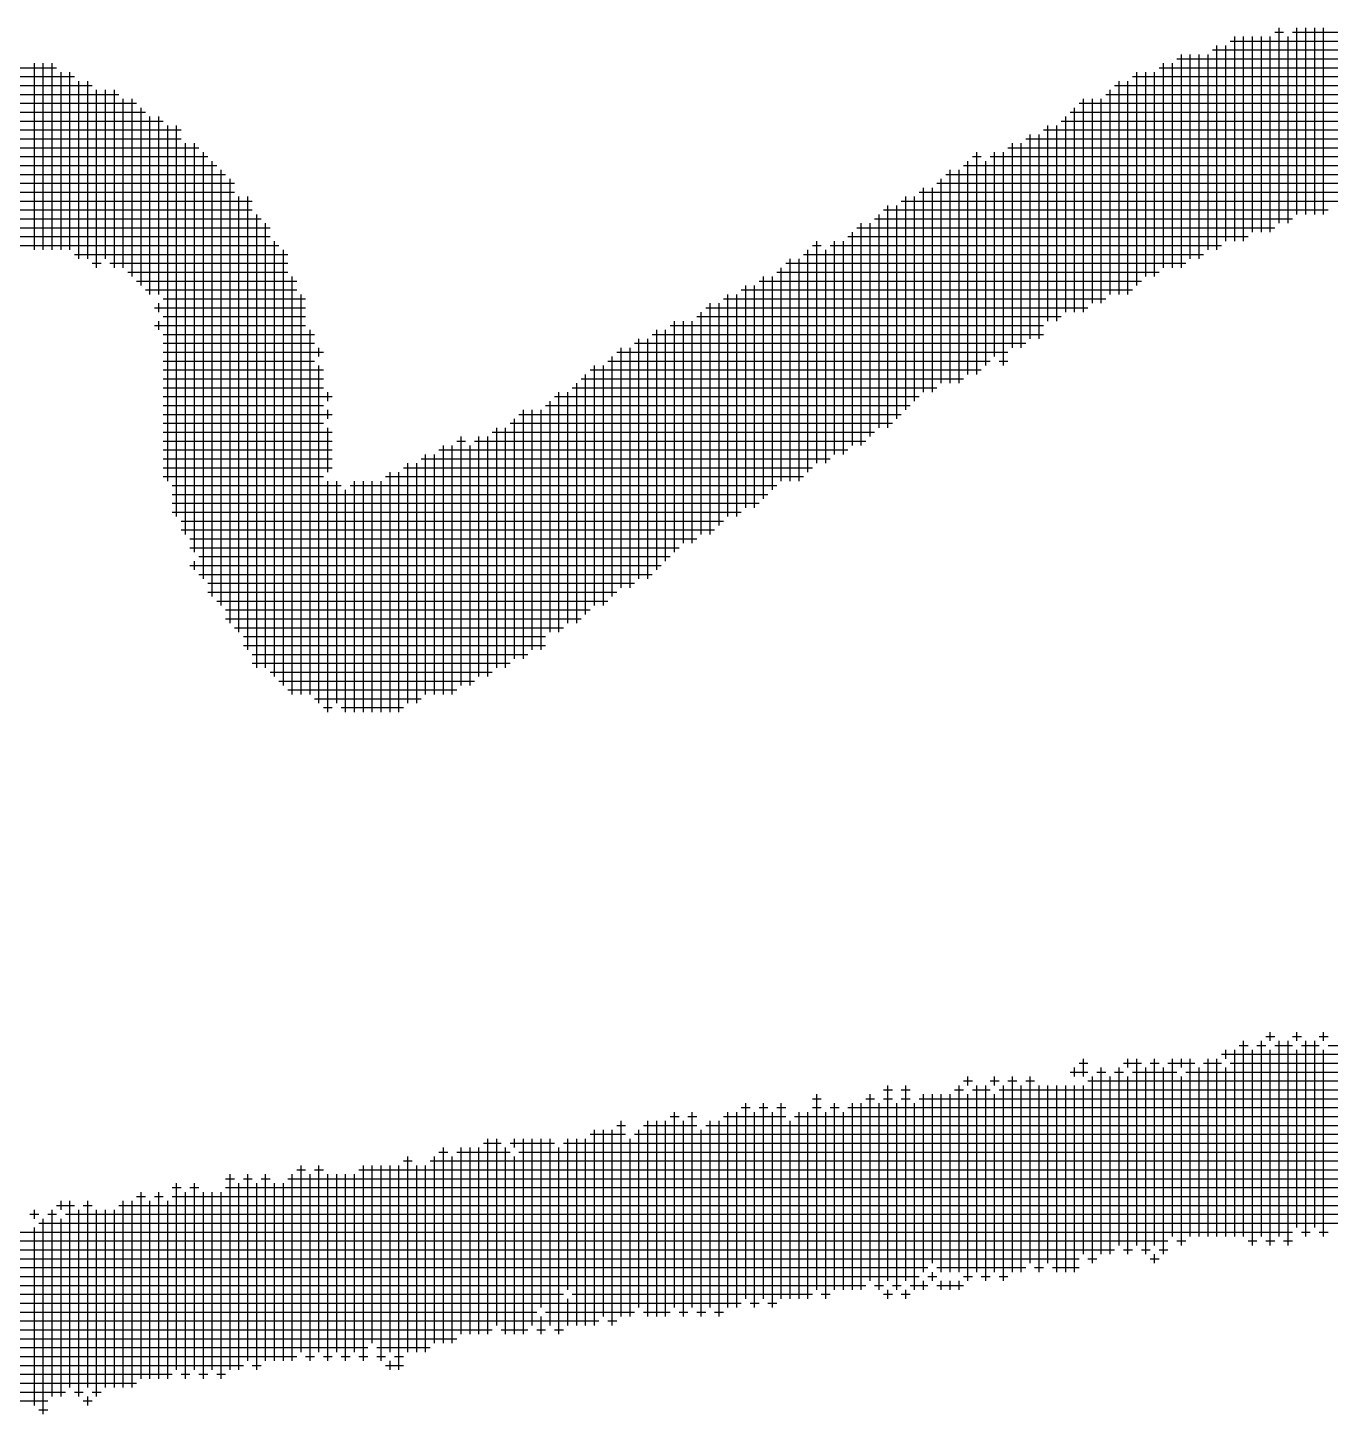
# Model space of a CAD drawing. Header units: feet. Extents: x 0 to 510288, y 0 to 371336.
# Drawn here: x 356757 to 357450, y 88426 to 89163 of the extents above; entities that cross this region are included whole.
import ezdxf

# ---------------------------------------------------------------- set-up
doc = ezdxf.new("R2010")
doc.units = ezdxf.units.FT
doc.header["$LTSCALE"] = 100
doc.header["$MEASUREMENT"] = 0
doc.layers.add('CX-MISC', color=2, linetype='CONTINUOUS')

msp = doc.modelspace()

# ---------------------------------------------------------------- linework, layer by layer
at = {"layer": 'CX-MISC'}
for p, q in [((357420.17, 89160.79, 12271.3), (357424.9, 89160.79, 12271.3)), ((357422.53, 89059.2, 12271.3), (357422.53, 89163.15, 12271.3)), ((357429.62, 89160.79, 12271.3), (357491.05, 89160.79, 12271.3)), ((357431.98, 89063.92, 12271.3), (357431.98, 89163.15, 12271.3)), ((357436.71, 89063.92, 12271.3), (357436.71, 89163.15, 12271.3)), ((357441.43, 89063.92, 12271.3), (357441.43, 89163.15, 12271.3)), ((357446.16, 89063.92, 12271.3), (357446.16, 89163.15, 12271.3)), ((357389.46, 89045.02, 12271.3), (357389.46, 89153.7, 12271.3)), ((357394.18, 89049.75, 12271.3), (357394.18, 89153.7, 12271.3)), ((357396.55, 89156.06, 12271.3), (357514.67, 89156.06, 12271.3)), ((357398.91, 89049.75, 12271.3), (357398.91, 89158.42, 12271.3)), ((357403.63, 89049.75, 12271.3), (357403.63, 89158.42, 12271.3)), ((357408.36, 89054.47, 12271.3), (357408.36, 89158.42, 12271.3)), ((357413.08, 89054.47, 12271.3), (357413.08, 89158.42, 12271.3)), ((357417.81, 89054.47, 12271.3), (357417.81, 89158.42, 12271.3)), ((357427.26, 89059.2, 12271.3), (357427.26, 89158.42, 12271.3)), ((357368.2, 89146.61, 12271.3), (357538.3, 89146.61, 12271.3)), ((357370.56, 89035.57, 12271.3), (357370.56, 89148.97, 12271.3)), ((357375.28, 89040.3, 12271.3), (357375.28, 89148.97, 12271.3)), ((357380.01, 89040.3, 12271.3), (357380.01, 89148.97, 12271.3)), ((357384.73, 89045.02, 12271.3), (357384.73, 89148.97, 12271.3)), ((357387.1, 89151.34, 12271.3), (357528.85, 89151.34, 12271.3)), ((356678.35, 89141.89, 12271.3), (356772.85, 89141.89, 12271.3)), ((356761.03, 89045.02, 12271.3), (356761.03, 89144.25, 12271.3)), ((356765.76, 89045.02, 12271.3), (356765.76, 89144.25, 12271.3)), ((356770.48, 89045.02, 12271.3), (356770.48, 89144.25, 12271.3)), ((356775.21, 89045.02, 12271.3), (356775.21, 89139.52, 12271.3)), ((356779.93, 89045.02, 12271.3), (356779.93, 89139.52, 12271.3)), ((357346.93, 89026.12, 12271.3), (357346.93, 89139.52, 12271.3)), ((357351.66, 89030.85, 12271.3), (357351.66, 89139.52, 12271.3)), ((357356.38, 89030.85, 12271.3), (357356.38, 89139.52, 12271.3)), ((357358.75, 89141.89, 12271.3), (357552.47, 89141.89, 12271.3)), ((357361.11, 89035.57, 12271.3), (357361.11, 89144.25, 12271.3)), ((357365.83, 89035.57, 12271.3), (357365.83, 89144.25, 12271.3)), ((356654.72, 89132.44, 12271.3), (356791.75, 89132.44, 12271.3)), ((356664.17, 89137.16, 12271.3), (356782.3, 89137.16, 12271.3)), ((356784.66, 89040.3, 12271.3), (356784.66, 89134.8, 12271.3)), ((356789.38, 89040.3, 12271.3), (356789.38, 89134.8, 12271.3)), ((357335.12, 89132.44, 12271.3), (357566.65, 89132.44, 12271.3)), ((357337.48, 89021.4, 12271.3), (357337.48, 89134.8, 12271.3)), ((357342.21, 89021.4, 12271.3), (357342.21, 89134.8, 12271.3)), ((357344.57, 89137.16, 12271.3), (357557.2, 89137.16, 12271.3)), ((356635.82, 89122.99, 12271.3), (356815.37, 89122.99, 12271.3)), ((356645.27, 89127.71, 12271.3), (356805.92, 89127.71, 12271.3)), ((356794.11, 89035.57, 12271.3), (356794.11, 89130.07, 12271.3)), ((356798.83, 89040.3, 12271.3), (356798.83, 89130.07, 12271.3)), ((356803.56, 89035.57, 12271.3), (356803.56, 89130.07, 12271.3)), ((356808.28, 89035.57, 12271.3), (356808.28, 89125.35, 12271.3)), ((356813.01, 89030.85, 12271.3), (356813.01, 89125.35, 12271.3)), ((357316.22, 89122.99, 12271.3), (357585.55, 89122.99, 12271.3)), ((357318.58, 89011.95, 12271.3), (357318.58, 89125.35, 12271.3)), ((357323.31, 89016.67, 12271.3), (357323.31, 89125.35, 12271.3)), ((357328.03, 89016.67, 12271.3), (357328.03, 89125.35, 12271.3)), ((357330.4, 89127.71, 12271.3), (357571.37, 89127.71, 12271.3)), ((357332.76, 89021.4, 12271.3), (357332.76, 89130.07, 12271.3)), ((356616.92, 89118.26, 12271.3), (356820.1, 89118.26, 12271.3)), ((356817.73, 89026.12, 12271.3), (356817.73, 89120.62, 12271.3)), ((356822.46, 89021.4, 12271.3), (356822.46, 89115.9, 12271.3)), ((356827.18, 89021.4, 12271.3), (356827.18, 89115.9, 12271.3)), ((357309.13, 89011.95, 12271.3), (357309.13, 89115.9, 12271.3)), ((357311.5, 89118.26, 12271.3), (357585.55, 89118.26, 12271.3)), ((357313.86, 89011.95, 12271.3), (357313.86, 89120.62, 12271.3)), ((356602.75, 89108.81, 12271.3), (356839, 89108.81, 12271.3)), ((356616.92, 89113.54, 12271.3), (356829.55, 89113.54, 12271.3)), ((356831.91, 88922.17, 12271.3), (356831.91, 89111.17, 12271.3)), ((356836.63, 88903.27, 12271.3), (356836.63, 89111.17, 12271.3)), ((357297.32, 89108.81, 12271.3), (357599.72, 89108.81, 12271.3)), ((357299.68, 89007.22, 12271.3), (357299.68, 89111.17, 12271.3)), ((357304.41, 89007.22, 12271.3), (357304.41, 89111.17, 12271.3)), ((357306.77, 89113.54, 12271.3), (357595, 89113.54, 12271.3)), ((356602.75, 89104.09, 12271.3), (356839, 89104.09, 12271.3)), ((356841.36, 88893.82, 12271.3), (356841.36, 89101.72, 12271.3)), ((356846.08, 88884.37, 12271.3), (356846.08, 89101.72, 12271.3)), ((357280.78, 88993.05, 12271.3), (357280.78, 89101.72, 12271.3)), ((357285.51, 88993.05, 12271.3), (357285.51, 89101.72, 12271.3)), ((357287.87, 89104.09, 12271.3), (357613.9, 89104.09, 12271.3)), ((357290.23, 88997.77, 12271.3), (357290.23, 89106.45, 12271.3)), ((357294.96, 88997.77, 12271.3), (357294.96, 89106.45, 12271.3)), ((356588.57, 89094.64, 12271.3), (356853.17, 89094.64, 12271.3)), ((356593.3, 89099.36, 12271.3), (356848.45, 89099.36, 12271.3)), ((356850.81, 88870.2, 12271.3), (356850.81, 89097, 12271.3)), ((357259.52, 89094.64, 12271.3), (357264.25, 89094.64, 12271.3)), ((357261.88, 88978.87, 12271.3), (357261.88, 89097, 12271.3)), ((357268.97, 89094.64, 12271.3), (357623.35, 89094.64, 12271.3)), ((357271.33, 88988.32, 12271.3), (357271.33, 89097, 12271.3)), ((357276.06, 88983.6, 12271.3), (357276.06, 89097, 12271.3)), ((357278.42, 89099.36, 12271.3), (357613.9, 89099.36, 12271.3)), ((356583.85, 89089.91, 12271.3), (356857.9, 89089.91, 12271.3)), ((356855.53, 88860.75, 12271.3), (356855.53, 89092.27, 12271.3)), ((356860.26, 88856.02, 12271.3), (356860.26, 89087.55, 12271.3)), ((357247.71, 88974.15, 12271.3), (357247.71, 89087.55, 12271.3)), ((357252.43, 88974.15, 12271.3), (357252.43, 89087.55, 12271.3)), ((357254.8, 89089.91, 12271.3), (357623.35, 89089.91, 12271.3)), ((357257.16, 88978.87, 12271.3), (357257.16, 89092.27, 12271.3)), ((357266.61, 88983.6, 12271.3), (357266.61, 89092.27, 12271.3)), ((356569.67, 89080.46, 12271.3), (356867.35, 89080.46, 12271.3)), ((356579.12, 89085.19, 12271.3), (356862.62, 89085.19, 12271.3)), ((356864.98, 88846.57, 12271.3), (356864.98, 89082.82, 12271.3)), ((357240.62, 89080.46, 12271.3), (357642.25, 89080.46, 12271.3)), ((357242.98, 88974.15, 12271.3), (357242.98, 89082.82, 12271.3)), ((357245.35, 89085.19, 12271.3), (357632.8, 89085.19, 12271.3)), ((356569.67, 89075.74, 12271.3), (356867.35, 89075.74, 12271.3)), ((356869.71, 88841.85, 12271.3), (356869.71, 89073.37, 12271.3)), ((356874.43, 88832.4, 12271.3), (356874.43, 89073.37, 12271.3)), ((357224.08, 88959.97, 12271.3), (357224.08, 89073.37, 12271.3)), ((357228.81, 88964.7, 12271.3), (357228.81, 89073.37, 12271.3)), ((357231.17, 89075.74, 12271.3), (357646.97, 89075.74, 12271.3)), ((357233.53, 88969.42, 12271.3), (357233.53, 89078.1, 12271.3)), ((357238.26, 88969.42, 12271.3), (357238.26, 89078.1, 12271.3)), ((356550.77, 89066.29, 12271.3), (356876.8, 89066.29, 12271.3)), ((356560.22, 89071.01, 12271.3), (356876.8, 89071.01, 12271.3)), ((356879.16, 88822.95, 12271.3), (356879.16, 89063.92, 12271.3)), ((357209.91, 88950.52, 12271.3), (357209.91, 89063.92, 12271.3)), ((357212.27, 89066.29, 12271.3), (357448.52, 89066.29, 12271.3)), ((357214.63, 88950.52, 12271.3), (357214.63, 89068.65, 12271.3)), ((357219.36, 88955.25, 12271.3), (357219.36, 89068.65, 12271.3)), ((357221.72, 89071.01, 12271.3), (357651.7, 89071.01, 12271.3)), ((356541.32, 89056.84, 12271.3), (356886.25, 89056.84, 12271.3)), ((356546.05, 89061.56, 12271.3), (356881.52, 89061.56, 12271.3)), ((356883.88, 88822.95, 12271.3), (356883.88, 89059.2, 12271.3)), ((357198.1, 89056.84, 12271.3), (357420.17, 89056.84, 12271.3)), ((357200.46, 88941.07, 12271.3), (357200.46, 89059.2, 12271.3)), ((357205.18, 88945.8, 12271.3), (357205.18, 89059.2, 12271.3)), ((357207.55, 89061.56, 12271.3), (357429.62, 89061.56, 12271.3)), ((356531.87, 89052.11, 12271.3), (356886.25, 89052.11, 12271.3)), ((356888.61, 88818.22, 12271.3), (356888.61, 89049.75, 12271.3)), ((357176.83, 88931.62, 12271.3), (357176.83, 89049.75, 12271.3)), ((357186.28, 88936.35, 12271.3), (357186.28, 89049.75, 12271.3)), ((357191.01, 88936.35, 12271.3), (357191.01, 89049.75, 12271.3)), ((357193.37, 89052.11, 12271.3), (357406, 89052.11, 12271.3)), ((357195.73, 88941.07, 12271.3), (357195.73, 89054.47, 12271.3)), ((356531.87, 89047.39, 12271.3), (356890.97, 89047.39, 12271.3)), ((356782.3, 89042.66, 12271.3), (356895.7, 89042.66, 12271.3)), ((356893.33, 88813.5, 12271.3), (356893.33, 89045.02, 12271.3)), ((357169.75, 89042.66, 12271.3), (357382.37, 89042.66, 12271.3)), ((357172.11, 88926.9, 12271.3), (357172.11, 89045.02, 12271.3)), ((357174.47, 89047.39, 12271.3), (357179.2, 89047.39, 12271.3)), ((357181.56, 88931.62, 12271.3), (357181.56, 89045.02, 12271.3)), ((357183.92, 89047.39, 12271.3), (357391.82, 89047.39, 12271.3)), ((356791.75, 89037.94, 12271.3), (356796.47, 89037.94, 12271.3)), ((356801.2, 89037.94, 12271.3), (356895.7, 89037.94, 12271.3)), ((357157.93, 88922.17, 12271.3), (357157.93, 89035.57, 12271.3)), ((357160.3, 89037.94, 12271.3), (357372.92, 89037.94, 12271.3)), ((357162.66, 88922.17, 12271.3), (357162.66, 89040.3, 12271.3)), ((357167.38, 88922.17, 12271.3), (357167.38, 89040.3, 12271.3)), ((356810.65, 89033.21, 12271.3), (356895.7, 89033.21, 12271.3)), ((356815.37, 89028.49, 12271.3), (356900.42, 89028.49, 12271.3)), ((356898.06, 88808.77, 12271.3), (356898.06, 89030.85, 12271.3)), ((357146.12, 89028.49, 12271.3), (357349.3, 89028.49, 12271.3)), ((357148.48, 88912.72, 12271.3), (357148.48, 89030.85, 12271.3)), ((357153.21, 88917.45, 12271.3), (357153.21, 89030.85, 12271.3)), ((357155.57, 89033.21, 12271.3), (357358.75, 89033.21, 12271.3)), ((356820.1, 89023.76, 12271.3), (356900.42, 89023.76, 12271.3)), ((356902.78, 88808.77, 12271.3), (356902.78, 89021.4, 12271.3)), ((357129.58, 88903.27, 12271.3), (357129.58, 89021.4, 12271.3)), ((357134.31, 88903.27, 12271.3), (357134.31, 89021.4, 12271.3)), ((357136.67, 89023.76, 12271.3), (357344.57, 89023.76, 12271.3)), ((357139.03, 88908, 12271.3), (357139.03, 89026.12, 12271.3)), ((357143.76, 88908, 12271.3), (357143.76, 89026.12, 12271.3)), ((356824.82, 89014.31, 12271.3), (356905.15, 89014.31, 12271.3)), ((356827.18, 89011.95, 12271.3), (356827.18, 89016.67, 12271.3)), ((356829.55, 89019.04, 12271.3), (356905.15, 89019.04, 12271.3)), ((357117.77, 89014.31, 12271.3), (357320.95, 89014.31, 12271.3)), ((357120.13, 88893.82, 12271.3), (357120.13, 89016.67, 12271.3)), ((357124.86, 88898.55, 12271.3), (357124.86, 89016.67, 12271.3)), ((357127.22, 89019.04, 12271.3), (357330.4, 89019.04, 12271.3)), ((356824.82, 89004.86, 12271.3), (356905.15, 89004.86, 12271.3)), ((356827.18, 89002.5, 12271.3), (356827.18, 89007.22, 12271.3)), ((356829.55, 89009.59, 12271.3), (356905.15, 89009.59, 12271.3)), ((357098.87, 89004.86, 12271.3), (357297.32, 89004.86, 12271.3)), ((357101.23, 88884.37, 12271.3), (357101.23, 89007.22, 12271.3)), ((357105.96, 88889.1, 12271.3), (357105.96, 89007.22, 12271.3)), ((357110.68, 88889.1, 12271.3), (357110.68, 89007.22, 12271.3)), ((357113.05, 89009.59, 12271.3), (357306.77, 89009.59, 12271.3)), ((357115.41, 88893.82, 12271.3), (357115.41, 89011.95, 12271.3)), ((356829.55, 89000.14, 12271.3), (356909.87, 89000.14, 12271.3)), ((356907.51, 88808.77, 12271.3), (356907.51, 89002.5, 12271.3)), ((357082.33, 88870.2, 12271.3), (357082.33, 88997.77, 12271.3)), ((357087.06, 88870.2, 12271.3), (357087.06, 88997.77, 12271.3)), ((357089.42, 89000.14, 12271.3), (357297.32, 89000.14, 12271.3)), ((357091.78, 88874.92, 12271.3), (357091.78, 89002.5, 12271.3)), ((357096.51, 88879.65, 12271.3), (357096.51, 89002.5, 12271.3)), ((356829.55, 88995.41, 12271.3), (356909.87, 88995.41, 12271.3)), ((356829.55, 88990.69, 12271.3), (356914.6, 88990.69, 12271.3)), ((356912.23, 88988.32, 12271.3), (356912.23, 88993.05, 12271.3)), ((357070.52, 88990.69, 12271.3), (357278.42, 88990.69, 12271.3)), ((357072.88, 88865.47, 12271.3), (357072.88, 88993.05, 12271.3)), ((357077.61, 88865.47, 12271.3), (357077.61, 88993.05, 12271.3)), ((357079.97, 88995.41, 12271.3), (357287.87, 88995.41, 12271.3)), ((356829.55, 88985.96, 12271.3), (356909.87, 88985.96, 12271.3)), ((356912.23, 88804.05, 12271.3), (356912.23, 88983.6, 12271.3)), ((357058.71, 88856.02, 12271.3), (357058.71, 88983.6, 12271.3)), ((357063.43, 88856.02, 12271.3), (357063.43, 88983.6, 12271.3)), ((357065.8, 88985.96, 12271.3), (357268.97, 88985.96, 12271.3)), ((357068.16, 88860.75, 12271.3), (357068.16, 88988.32, 12271.3)), ((357273.7, 88985.96, 12271.3), (357278.42, 88985.96, 12271.3)), ((356829.55, 88981.24, 12271.3), (356914.6, 88981.24, 12271.3)), ((356829.55, 88976.51, 12271.3), (356914.6, 88976.51, 12271.3)), ((357051.62, 88976.51, 12271.3), (357254.8, 88976.51, 12271.3)), ((357053.98, 88851.3, 12271.3), (357053.98, 88978.87, 12271.3)), ((357056.35, 88981.24, 12271.3), (357264.25, 88981.24, 12271.3)), ((356829.55, 88971.79, 12271.3), (356914.6, 88971.79, 12271.3)), ((356916.96, 88964.7, 12271.3), (356916.96, 88969.42, 12271.3)), ((357039.81, 88841.85, 12271.3), (357039.81, 88969.42, 12271.3)), ((357044.53, 88846.57, 12271.3), (357044.53, 88969.42, 12271.3)), ((357046.9, 88971.79, 12271.3), (357240.62, 88971.79, 12271.3)), ((357049.26, 88846.57, 12271.3), (357049.26, 88974.15, 12271.3)), ((356829.55, 88967.06, 12271.3), (356919.32, 88967.06, 12271.3)), ((356829.55, 88962.34, 12271.3), (356914.6, 88962.34, 12271.3)), ((357032.72, 88962.34, 12271.3), (357226.45, 88962.34, 12271.3)), ((357035.08, 88841.85, 12271.3), (357035.08, 88964.7, 12271.3)), ((357037.45, 88967.06, 12271.3), (357231.17, 88967.06, 12271.3)), ((356829.55, 88957.61, 12271.3), (356919.32, 88957.61, 12271.3)), ((356916.96, 88955.25, 12271.3), (356916.96, 88959.97, 12271.3)), ((357016.18, 88827.67, 12271.3), (357016.18, 88955.25, 12271.3)), ((357018.55, 88957.61, 12271.3), (357221.72, 88957.61, 12271.3)), ((357020.91, 88827.67, 12271.3), (357020.91, 88959.97, 12271.3)), ((357025.63, 88832.4, 12271.3), (357025.63, 88959.97, 12271.3)), ((357030.36, 88832.4, 12271.3), (357030.36, 88959.97, 12271.3)), ((356829.55, 88952.89, 12271.3), (356914.6, 88952.89, 12271.3)), ((356829.55, 88948.16, 12271.3), (356919.32, 88948.16, 12271.3)), ((356916.96, 88926.9, 12271.3), (356916.96, 88950.52, 12271.3)), ((357004.37, 88948.16, 12271.3), (357207.55, 88948.16, 12271.3)), ((357006.73, 88822.95, 12271.3), (357006.73, 88950.52, 12271.3)), ((357011.46, 88822.95, 12271.3), (357011.46, 88950.52, 12271.3)), ((357013.82, 88952.89, 12271.3), (357217, 88952.89, 12271.3)), ((356829.55, 88943.44, 12271.3), (356919.32, 88943.44, 12271.3)), ((356829.55, 88938.71, 12271.3), (356919.32, 88938.71, 12271.3)), ((356976.02, 88938.71, 12271.3), (357193.37, 88938.71, 12271.3)), ((356978.38, 88808.77, 12271.3), (356978.38, 88941.07, 12271.3)), ((356983.11, 88808.77, 12271.3), (356983.11, 88941.07, 12271.3)), ((356985.47, 88943.44, 12271.3), (356990.2, 88943.44, 12271.3)), ((356987.83, 88813.5, 12271.3), (356987.83, 88945.8, 12271.3)), ((356992.56, 88813.5, 12271.3), (356992.56, 88941.07, 12271.3)), ((356994.92, 88943.44, 12271.3), (357202.82, 88943.44, 12271.3)), ((356997.28, 88818.22, 12271.3), (356997.28, 88945.8, 12271.3)), ((357002.01, 88818.22, 12271.3), (357002.01, 88945.8, 12271.3)), ((356829.55, 88933.99, 12271.3), (356919.32, 88933.99, 12271.3)), ((356959.48, 88804.05, 12271.3), (356959.48, 88931.62, 12271.3)), ((356964.21, 88804.05, 12271.3), (356964.21, 88931.62, 12271.3)), ((356966.57, 88933.99, 12271.3), (357183.92, 88933.99, 12271.3)), ((356968.93, 88808.77, 12271.3), (356968.93, 88936.35, 12271.3)), ((356973.66, 88808.77, 12271.3), (356973.66, 88936.35, 12271.3)), ((356829.55, 88929.26, 12271.3), (356919.32, 88929.26, 12271.3)), ((356829.55, 88924.54, 12271.3), (356914.6, 88924.54, 12271.3)), ((356947.67, 88924.54, 12271.3), (357169.75, 88924.54, 12271.3)), ((356950.03, 88799.32, 12271.3), (356950.03, 88926.9, 12271.3)), ((356954.76, 88799.32, 12271.3), (356954.76, 88926.9, 12271.3)), ((356957.12, 88929.26, 12271.3), (357174.47, 88929.26, 12271.3)), ((356834.27, 88919.81, 12271.3), (356924.05, 88919.81, 12271.3)), ((356916.96, 88799.32, 12271.3), (356916.96, 88922.17, 12271.3)), ((356921.68, 88804.05, 12271.3), (356921.68, 88922.17, 12271.3)), ((356926.41, 88799.32, 12271.3), (356926.41, 88917.45, 12271.3)), ((356928.77, 88919.81, 12271.3), (357155.57, 88919.81, 12271.3)), ((356931.13, 88799.32, 12271.3), (356931.13, 88922.17, 12271.3)), ((356935.86, 88799.32, 12271.3), (356935.86, 88922.17, 12271.3)), ((356940.58, 88799.32, 12271.3), (356940.58, 88922.17, 12271.3)), ((356945.31, 88799.32, 12271.3), (356945.31, 88922.17, 12271.3)), ((356834.27, 88915.09, 12271.3), (357150.85, 88915.09, 12271.3)), ((356834.27, 88910.36, 12271.3), (357146.12, 88910.36, 12271.3)), ((356834.27, 88905.64, 12271.3), (357136.67, 88905.64, 12271.3)), ((356839, 88900.91, 12271.3), (357127.22, 88900.91, 12271.3)), ((356839, 88896.19, 12271.3), (357122.5, 88896.19, 12271.3)), ((356843.72, 88891.46, 12271.3), (357113.05, 88891.46, 12271.3)), ((356843.72, 88886.74, 12271.3), (357103.6, 88886.74, 12271.3)), ((356846.08, 88874.92, 12271.3), (356846.08, 88879.65, 12271.3)), ((356848.45, 88882.01, 12271.3), (357098.87, 88882.01, 12271.3)), ((356843.72, 88877.29, 12271.3), (357094.15, 88877.29, 12271.3)), ((356848.45, 88872.56, 12271.3), (357089.42, 88872.56, 12271.3)), ((356853.17, 88867.84, 12271.3), (357079.97, 88867.84, 12271.3)), ((356853.17, 88863.11, 12271.3), (357070.52, 88863.11, 12271.3)), ((356857.9, 88858.39, 12271.3), (357065.8, 88858.39, 12271.3)), ((356862.62, 88853.66, 12271.3), (357056.35, 88853.66, 12271.3)), ((356862.62, 88848.94, 12271.3), (357051.62, 88848.94, 12271.3)), ((356867.35, 88844.21, 12271.3), (357042.17, 88844.21, 12271.3)), ((356872.07, 88839.49, 12271.3), (357032.72, 88839.49, 12271.3)), ((356872.07, 88834.76, 12271.3), (357032.72, 88834.76, 12271.3)), ((356876.8, 88830.04, 12271.3), (357023.27, 88830.04, 12271.3)), ((356876.8, 88825.31, 12271.3), (357013.82, 88825.31, 12271.3)), ((356886.25, 88820.59, 12271.3), (357004.37, 88820.59, 12271.3)), ((356890.97, 88815.86, 12271.3), (356994.92, 88815.86, 12271.3)), ((356895.7, 88811.14, 12271.3), (356985.47, 88811.14, 12271.3)), ((356909.87, 88806.41, 12271.3), (356966.57, 88806.41, 12271.3)), ((356914.6, 88801.69, 12271.3), (356919.32, 88801.69, 12271.3)), ((356924.05, 88801.69, 12271.3), (356957.12, 88801.69, 12271.3)), ((357417.81, 88624.5, 12271.3), (357417.81, 88629.22, 12271.3)), ((357431.98, 88624.5, 12271.3), (357431.98, 88629.22, 12271.3)), ((357446.16, 88624.5, 12271.3), (357446.16, 88629.22, 12271.3)), ((357401.27, 88622.14, 12271.3), (357406, 88622.14, 12271.3)), ((357403.63, 88520.55, 12271.3), (357403.63, 88624.5, 12271.3)), ((357410.72, 88622.14, 12271.3), (357415.45, 88622.14, 12271.3)), ((357413.08, 88520.55, 12271.3), (357413.08, 88624.5, 12271.3)), ((357415.45, 88626.86, 12271.3), (357420.17, 88626.86, 12271.3)), ((357420.17, 88622.14, 12271.3), (357429.62, 88622.14, 12271.3)), ((357422.53, 88520.55, 12271.3), (357422.53, 88624.5, 12271.3)), ((357427.26, 88515.82, 12271.3), (357427.26, 88624.5, 12271.3)), ((357429.62, 88626.86, 12271.3), (357434.35, 88626.86, 12271.3)), ((357434.35, 88622.14, 12271.3), (357443.8, 88622.14, 12271.3)), ((357436.71, 88520.55, 12271.3), (357436.71, 88624.5, 12271.3)), ((357441.43, 88525.27, 12271.3), (357441.43, 88624.5, 12271.3)), ((357443.8, 88626.86, 12271.3), (357448.52, 88626.86, 12271.3)), ((357448.52, 88622.14, 12271.3), (358251.77, 88622.14, 12271.3)), ((357318.58, 88605.6, 12271.3), (357318.58, 88615.05, 12271.3)), ((357342.21, 88610.32, 12271.3), (357342.21, 88615.05, 12271.3)), ((357346.93, 88515.82, 12271.3), (357346.93, 88615.05, 12271.3)), ((357356.38, 88515.82, 12271.3), (357356.38, 88615.05, 12271.3)), ((357365.83, 88520.55, 12271.3), (357365.83, 88615.05, 12271.3)), ((357370.56, 88610.32, 12271.3), (357370.56, 88615.05, 12271.3)), ((357375.28, 88520.55, 12271.3), (357375.28, 88615.05, 12271.3)), ((357384.73, 88520.55, 12271.3), (357384.73, 88615.05, 12271.3)), ((357389.46, 88520.55, 12271.3), (357389.46, 88615.05, 12271.3)), ((357391.82, 88617.41, 12271.3), (358223.42, 88617.41, 12271.3)), ((357394.18, 88615.05, 12271.3), (357394.18, 88619.77, 12271.3)), ((357398.91, 88520.55, 12271.3), (357398.91, 88619.77, 12271.3)), ((357408.36, 88515.82, 12271.3), (357408.36, 88619.77, 12271.3)), ((357417.81, 88515.82, 12271.3), (357417.81, 88619.77, 12271.3)), ((357431.98, 88525.27, 12271.3), (357431.98, 88619.77, 12271.3)), ((357446.16, 88520.55, 12271.3), (357446.16, 88619.77, 12271.3)), ((357311.5, 88607.96, 12271.3), (357320.95, 88607.96, 12271.3)), ((357313.86, 88605.6, 12271.3), (357313.86, 88610.32, 12271.3)), ((357316.22, 88612.69, 12271.3), (357320.95, 88612.69, 12271.3)), ((357325.67, 88607.96, 12271.3), (357330.4, 88607.96, 12271.3)), ((357328.03, 88511.1, 12271.3), (357328.03, 88610.32, 12271.3)), ((357335.12, 88607.96, 12271.3), (357339.85, 88607.96, 12271.3)), ((357337.48, 88515.82, 12271.3), (357337.48, 88610.32, 12271.3)), ((357339.85, 88612.69, 12271.3), (357349.3, 88612.69, 12271.3)), ((357344.57, 88607.96, 12271.3), (357368.2, 88607.96, 12271.3)), ((357351.66, 88511.1, 12271.3), (357351.66, 88610.32, 12271.3)), ((357354.02, 88612.69, 12271.3), (357358.75, 88612.69, 12271.3)), ((357361.11, 88511.1, 12271.3), (357361.11, 88610.32, 12271.3)), ((357363.47, 88612.69, 12271.3), (357377.65, 88612.69, 12271.3)), ((357372.92, 88607.96, 12271.3), (358147.82, 88607.96, 12271.3)), ((357380.01, 88520.55, 12271.3), (357380.01, 88610.32, 12271.3)), ((357382.37, 88612.69, 12271.3), (357391.82, 88612.69, 12271.3)), ((357394.18, 88520.55, 12271.3), (357394.18, 88610.32, 12271.3)), ((357396.55, 88612.69, 12271.3), (358213.97, 88612.69, 12271.3)), ((357214.63, 88496.92, 12271.3), (357214.63, 88600.87, 12271.3)), ((357224.08, 88496.92, 12271.3), (357224.08, 88600.87, 12271.3)), ((357252.43, 88501.65, 12271.3), (357252.43, 88600.87, 12271.3)), ((357254.8, 88603.24, 12271.3), (357259.52, 88603.24, 12271.3)), ((357257.16, 88600.87, 12271.3), (357257.16, 88605.6, 12271.3)), ((357261.88, 88501.65, 12271.3), (357261.88, 88600.87, 12271.3)), ((357266.61, 88496.92, 12271.3), (357266.61, 88600.87, 12271.3)), ((357268.97, 88603.24, 12271.3), (357273.7, 88603.24, 12271.3)), ((357271.33, 88600.87, 12271.3), (357271.33, 88605.6, 12271.3)), ((357276.06, 88496.92, 12271.3), (357276.06, 88600.87, 12271.3)), ((357278.42, 88603.24, 12271.3), (357283.15, 88603.24, 12271.3)), ((357280.78, 88501.65, 12271.3), (357280.78, 88605.6, 12271.3)), ((357285.51, 88501.65, 12271.3), (357285.51, 88600.87, 12271.3)), ((357287.87, 88603.24, 12271.3), (357292.6, 88603.24, 12271.3)), ((357290.23, 88506.37, 12271.3), (357290.23, 88605.6, 12271.3)), ((357294.96, 88501.65, 12271.3), (357294.96, 88600.87, 12271.3)), ((357299.68, 88506.37, 12271.3), (357299.68, 88600.87, 12271.3)), ((357304.41, 88501.65, 12271.3), (357304.41, 88600.87, 12271.3)), ((357309.13, 88501.65, 12271.3), (357309.13, 88600.87, 12271.3)), ((357313.86, 88501.65, 12271.3), (357313.86, 88600.87, 12271.3)), ((357318.58, 88511.1, 12271.3), (357318.58, 88600.87, 12271.3)), ((357320.95, 88603.24, 12271.3), (358128.92, 88603.24, 12271.3)), ((357323.31, 88506.37, 12271.3), (357323.31, 88605.6, 12271.3)), ((357332.76, 88511.1, 12271.3), (357332.76, 88605.6, 12271.3)), ((357342.21, 88511.1, 12271.3), (357342.21, 88605.6, 12271.3)), ((357370.56, 88515.82, 12271.3), (357370.56, 88605.6, 12271.3)), ((357174.47, 88593.79, 12271.3), (357179.2, 88593.79, 12271.3)), ((357176.83, 88492.2, 12271.3), (357176.83, 88596.15, 12271.3)), ((357202.82, 88593.79, 12271.3), (357207.55, 88593.79, 12271.3)), ((357205.18, 88496.92, 12271.3), (357205.18, 88596.15, 12271.3)), ((357212.27, 88598.51, 12271.3), (357217, 88598.51, 12271.3)), ((357212.27, 88593.79, 12271.3), (357217, 88593.79, 12271.3)), ((357221.72, 88598.51, 12271.3), (357226.45, 88598.51, 12271.3)), ((357221.72, 88593.79, 12271.3), (357226.45, 88593.79, 12271.3)), ((357231.17, 88593.79, 12271.3), (358006.07, 88593.79, 12271.3)), ((357233.53, 88501.65, 12271.3), (357233.53, 88596.15, 12271.3)), ((357238.26, 88506.37, 12271.3), (357238.26, 88596.15, 12271.3)), ((357242.98, 88501.65, 12271.3), (357242.98, 88596.15, 12271.3)), ((357247.71, 88501.65, 12271.3), (357247.71, 88596.15, 12271.3)), ((357250.07, 88598.51, 12271.3), (357254.8, 88598.51, 12271.3)), ((357257.16, 88496.92, 12271.3), (357257.16, 88596.15, 12271.3)), ((357259.52, 88598.51, 12271.3), (357268.97, 88598.51, 12271.3)), ((357271.33, 88501.65, 12271.3), (357271.33, 88596.15, 12271.3)), ((357273.7, 88598.51, 12271.3), (358091.12, 88598.51, 12271.3)), ((357101.23, 88482.75, 12271.3), (357101.23, 88586.7, 12271.3)), ((357110.68, 88482.75, 12271.3), (357110.68, 88586.7, 12271.3)), ((357129.58, 88482.75, 12271.3), (357129.58, 88586.7, 12271.3)), ((357134.31, 88482.75, 12271.3), (357134.31, 88586.7, 12271.3)), ((357136.67, 88589.06, 12271.3), (357141.4, 88589.06, 12271.3)), ((357139.03, 88487.47, 12271.3), (357139.03, 88591.42, 12271.3)), ((357143.76, 88482.75, 12271.3), (357143.76, 88586.7, 12271.3)), ((357146.12, 88589.06, 12271.3), (357150.85, 88589.06, 12271.3)), ((357148.48, 88487.47, 12271.3), (357148.48, 88591.42, 12271.3)), ((357153.21, 88482.75, 12271.3), (357153.21, 88586.7, 12271.3)), ((357155.57, 88589.06, 12271.3), (357160.3, 88589.06, 12271.3)), ((357157.93, 88487.47, 12271.3), (357157.93, 88591.42, 12271.3)), ((357167.38, 88487.47, 12271.3), (357167.38, 88586.7, 12271.3)), ((357172.11, 88487.47, 12271.3), (357172.11, 88586.7, 12271.3)), ((357174.47, 88589.06, 12271.3), (357179.2, 88589.06, 12271.3)), ((357181.56, 88487.47, 12271.3), (357181.56, 88586.7, 12271.3)), ((357183.92, 88589.06, 12271.3), (357188.65, 88589.06, 12271.3)), ((357186.28, 88492.2, 12271.3), (357186.28, 88591.42, 12271.3)), ((357191.01, 88492.2, 12271.3), (357191.01, 88586.7, 12271.3)), ((357193.37, 88589.06, 12271.3), (357996.62, 88589.06, 12271.3)), ((357195.73, 88492.2, 12271.3), (357195.73, 88591.42, 12271.3)), ((357200.46, 88492.2, 12271.3), (357200.46, 88591.42, 12271.3)), ((357209.91, 88492.2, 12271.3), (357209.91, 88591.42, 12271.3)), ((357219.36, 88492.2, 12271.3), (357219.36, 88591.42, 12271.3)), ((357228.81, 88492.2, 12271.3), (357228.81, 88591.42, 12271.3)), ((357070.52, 88579.61, 12271.3), (357075.25, 88579.61, 12271.3)), ((357072.88, 88478.02, 12271.3), (357072.88, 88581.97, 12271.3)), ((357084.7, 88579.61, 12271.3), (357113.05, 88579.61, 12271.3)), ((357087.06, 88478.02, 12271.3), (357087.06, 88581.97, 12271.3)), ((357091.78, 88478.02, 12271.3), (357091.78, 88581.97, 12271.3)), ((357096.51, 88478.02, 12271.3), (357096.51, 88581.97, 12271.3)), ((357098.87, 88584.34, 12271.3), (357103.6, 88584.34, 12271.3)), ((357105.96, 88478.02, 12271.3), (357105.96, 88581.97, 12271.3)), ((357108.32, 88584.34, 12271.3), (357113.05, 88584.34, 12271.3)), ((357117.77, 88579.61, 12271.3), (357883.22, 88579.61, 12271.3)), ((357120.13, 88482.75, 12271.3), (357120.13, 88581.97, 12271.3)), ((357124.86, 88478.02, 12271.3), (357124.86, 88581.97, 12271.3)), ((357127.22, 88584.34, 12271.3), (357160.3, 88584.34, 12271.3)), ((357162.66, 88487.47, 12271.3), (357162.66, 88581.97, 12271.3)), ((357165.02, 88584.34, 12271.3), (357991.9, 88584.34, 12271.3)), ((356999.65, 88570.16, 12271.3), (357009.1, 88570.16, 12271.3)), ((357002.01, 88468.57, 12271.3), (357002.01, 88572.52, 12271.3)), ((357006.73, 88473.3, 12271.3), (357006.73, 88572.52, 12271.3)), ((357013.82, 88570.16, 12271.3), (357037.45, 88570.16, 12271.3)), ((357016.18, 88567.8, 12271.3), (357016.18, 88572.52, 12271.3)), ((357020.91, 88468.57, 12271.3), (357020.91, 88572.52, 12271.3)), ((357025.63, 88473.3, 12271.3), (357025.63, 88572.52, 12271.3)), ((357030.36, 88482.75, 12271.3), (357030.36, 88572.52, 12271.3)), ((357035.08, 88473.3, 12271.3), (357035.08, 88572.52, 12271.3)), ((357042.17, 88570.16, 12271.3), (357817.07, 88570.16, 12271.3)), ((357044.53, 88492.2, 12271.3), (357044.53, 88572.52, 12271.3)), ((357049.26, 88473.3, 12271.3), (357049.26, 88572.52, 12271.3)), ((357053.98, 88473.3, 12271.3), (357053.98, 88572.52, 12271.3)), ((357056.35, 88574.89, 12271.3), (357075.25, 88574.89, 12271.3)), ((357058.71, 88473.3, 12271.3), (357058.71, 88577.25, 12271.3)), ((357063.43, 88478.02, 12271.3), (357063.43, 88577.25, 12271.3)), ((357068.16, 88473.3, 12271.3), (357068.16, 88577.25, 12271.3)), ((357077.61, 88478.02, 12271.3), (357077.61, 88572.52, 12271.3)), ((357079.97, 88574.89, 12271.3), (357873.77, 88574.89, 12271.3)), ((357082.33, 88482.75, 12271.3), (357082.33, 88577.25, 12271.3)), ((357115.41, 88478.02, 12271.3), (357115.41, 88577.25, 12271.3)), ((356959.48, 88459.12, 12271.3), (356959.48, 88563.07, 12271.3)), ((356973.66, 88463.85, 12271.3), (356973.66, 88563.07, 12271.3)), ((356976.02, 88565.44, 12271.3), (356980.75, 88565.44, 12271.3)), ((356978.38, 88463.85, 12271.3), (356978.38, 88567.8, 12271.3)), ((356983.11, 88463.85, 12271.3), (356983.11, 88563.07, 12271.3)), ((356985.47, 88565.44, 12271.3), (357013.82, 88565.44, 12271.3)), ((356987.83, 88468.57, 12271.3), (356987.83, 88567.8, 12271.3)), ((356992.56, 88468.57, 12271.3), (356992.56, 88567.8, 12271.3)), ((356997.28, 88468.57, 12271.3), (356997.28, 88567.8, 12271.3)), ((357011.46, 88468.57, 12271.3), (357011.46, 88567.8, 12271.3)), ((357016.18, 88468.57, 12271.3), (357016.18, 88563.07, 12271.3)), ((357018.55, 88565.44, 12271.3), (357807.62, 88565.44, 12271.3)), ((357039.81, 88468.57, 12271.3), (357039.81, 88567.8, 12271.3)), ((356900.42, 88555.99, 12271.3), (356905.15, 88555.99, 12271.3)), ((356902.78, 88459.12, 12271.3), (356902.78, 88558.35, 12271.3)), ((356909.87, 88555.99, 12271.3), (356914.6, 88555.99, 12271.3)), ((356912.23, 88459.12, 12271.3), (356912.23, 88558.35, 12271.3)), ((356933.5, 88555.99, 12271.3), (357703.67, 88555.99, 12271.3)), ((356935.86, 88454.4, 12271.3), (356935.86, 88558.35, 12271.3)), ((356940.58, 88463.85, 12271.3), (356940.58, 88558.35, 12271.3)), ((356945.31, 88454.4, 12271.3), (356945.31, 88558.35, 12271.3)), ((356950.03, 88459.12, 12271.3), (356950.03, 88558.35, 12271.3)), ((356954.76, 88449.67, 12271.3), (356954.76, 88558.35, 12271.3)), ((356957.12, 88560.71, 12271.3), (356961.85, 88560.71, 12271.3)), ((356964.21, 88459.12, 12271.3), (356964.21, 88558.35, 12271.3)), ((356968.93, 88459.12, 12271.3), (356968.93, 88558.35, 12271.3)), ((356971.3, 88560.71, 12271.3), (357722.57, 88560.71, 12271.3)), ((356836.63, 88449.67, 12271.3), (356836.63, 88548.9, 12271.3)), ((356846.08, 88449.67, 12271.3), (356846.08, 88548.9, 12271.3)), ((356862.62, 88551.26, 12271.3), (356867.35, 88551.26, 12271.3)), ((356864.98, 88449.67, 12271.3), (356864.98, 88553.62, 12271.3)), ((356869.71, 88449.67, 12271.3), (356869.71, 88548.9, 12271.3)), ((356872.07, 88551.26, 12271.3), (356876.8, 88551.26, 12271.3)), ((356874.43, 88454.4, 12271.3), (356874.43, 88553.62, 12271.3)), ((356879.16, 88449.67, 12271.3), (356879.16, 88548.9, 12271.3)), ((356881.52, 88551.26, 12271.3), (356886.25, 88551.26, 12271.3)), ((356883.88, 88454.4, 12271.3), (356883.88, 88553.62, 12271.3)), ((356888.61, 88454.4, 12271.3), (356888.61, 88548.9, 12271.3)), ((356893.33, 88454.4, 12271.3), (356893.33, 88548.9, 12271.3)), ((356895.7, 88551.26, 12271.3), (357609.17, 88551.26, 12271.3)), ((356898.06, 88454.4, 12271.3), (356898.06, 88553.62, 12271.3)), ((356907.51, 88454.4, 12271.3), (356907.51, 88553.62, 12271.3)), ((356916.96, 88454.4, 12271.3), (356916.96, 88553.62, 12271.3)), ((356921.68, 88459.12, 12271.3), (356921.68, 88553.62, 12271.3)), ((356926.41, 88454.4, 12271.3), (356926.41, 88553.62, 12271.3)), ((356931.13, 88459.12, 12271.3), (356931.13, 88553.62, 12271.3)), ((356815.37, 88541.81, 12271.3), (356820.1, 88541.81, 12271.3)), ((356817.73, 88444.95, 12271.3), (356817.73, 88544.17, 12271.3)), ((356824.82, 88541.81, 12271.3), (356829.55, 88541.81, 12271.3)), ((356827.18, 88444.95, 12271.3), (356827.18, 88544.17, 12271.3)), ((356834.27, 88546.54, 12271.3), (356839, 88546.54, 12271.3)), ((356834.27, 88541.81, 12271.3), (357590.27, 88541.81, 12271.3)), ((356841.36, 88444.95, 12271.3), (356841.36, 88544.17, 12271.3)), ((356843.72, 88546.54, 12271.3), (356848.45, 88546.54, 12271.3)), ((356850.81, 88444.95, 12271.3), (356850.81, 88544.17, 12271.3)), ((356855.53, 88449.67, 12271.3), (356855.53, 88544.17, 12271.3)), ((356860.26, 88444.95, 12271.3), (356860.26, 88544.17, 12271.3)), ((356862.62, 88546.54, 12271.3), (357665.87, 88546.54, 12271.3)), ((356761.03, 88530, 12271.3), (356761.03, 88534.72, 12271.3)), ((356770.48, 88435.5, 12271.3), (356770.48, 88534.72, 12271.3)), ((356772.85, 88537.09, 12271.3), (356782.3, 88537.09, 12271.3)), ((356775.21, 88534.72, 12271.3), (356775.21, 88539.45, 12271.3)), ((356779.93, 88440.22, 12271.3), (356779.93, 88539.45, 12271.3)), ((356784.66, 88435.5, 12271.3), (356784.66, 88534.72, 12271.3)), ((356787.02, 88537.09, 12271.3), (356791.75, 88537.09, 12271.3)), ((356789.38, 88440.22, 12271.3), (356789.38, 88539.45, 12271.3)), ((356794.11, 88435.5, 12271.3), (356794.11, 88534.72, 12271.3)), ((356798.83, 88440.22, 12271.3), (356798.83, 88534.72, 12271.3)), ((356803.56, 88440.22, 12271.3), (356803.56, 88534.72, 12271.3)), ((356805.92, 88537.09, 12271.3), (357543.02, 88537.09, 12271.3)), ((356808.28, 88440.22, 12271.3), (356808.28, 88539.45, 12271.3)), ((356813.01, 88440.22, 12271.3), (356813.01, 88539.45, 12271.3)), ((356822.46, 88444.95, 12271.3), (356822.46, 88539.45, 12271.3)), ((356831.91, 88444.95, 12271.3), (356831.91, 88539.45, 12271.3)), ((356758.67, 88532.36, 12271.3), (356763.4, 88532.36, 12271.3)), ((356763.4, 88527.64, 12271.3), (357467.42, 88527.64, 12271.3)), ((356765.76, 88426.05, 12271.3), (356765.76, 88530, 12271.3)), ((356768.12, 88532.36, 12271.3), (356772.85, 88532.36, 12271.3)), ((356775.21, 88435.5, 12271.3), (356775.21, 88530, 12271.3)), ((356777.57, 88532.36, 12271.3), (357514.67, 88532.36, 12271.3)), ((356683.07, 88522.91, 12271.3), (357429.62, 88522.91, 12271.3)), ((356761.03, 88430.77, 12271.3), (356761.03, 88525.27, 12271.3)), ((357434.35, 88522.91, 12271.3), (357439.07, 88522.91, 12271.3)), ((357443.8, 88522.91, 12271.3), (357448.52, 88522.91, 12271.3)), ((356645.27, 88513.46, 12271.3), (357335.12, 88513.46, 12271.3)), ((356692.52, 88518.19, 12271.3), (357363.47, 88518.19, 12271.3)), ((357339.85, 88513.46, 12271.3), (357344.57, 88513.46, 12271.3)), ((357349.3, 88513.46, 12271.3), (357354.02, 88513.46, 12271.3)), ((357356.38, 88506.37, 12271.3), (357356.38, 88511.1, 12271.3)), ((357358.75, 88513.46, 12271.3), (357363.47, 88513.46, 12271.3)), ((357368.2, 88518.19, 12271.3), (357372.92, 88518.19, 12271.3)), ((357406, 88518.19, 12271.3), (357410.72, 88518.19, 12271.3)), ((357415.45, 88518.19, 12271.3), (357420.17, 88518.19, 12271.3)), ((357424.9, 88518.19, 12271.3), (357429.62, 88518.19, 12271.3)), ((356583.85, 88504.01, 12271.3), (357235.9, 88504.01, 12271.3)), ((356626.37, 88508.74, 12271.3), (357316.22, 88508.74, 12271.3)), ((357240.62, 88504.01, 12271.3), (357287.87, 88504.01, 12271.3)), ((357292.6, 88504.01, 12271.3), (357297.32, 88504.01, 12271.3)), ((357302.05, 88504.01, 12271.3), (357316.22, 88504.01, 12271.3)), ((357320.95, 88508.74, 12271.3), (357325.67, 88508.74, 12271.3)), ((357354.02, 88508.74, 12271.3), (357358.75, 88508.74, 12271.3)), ((356522.42, 88499.29, 12271.3), (357231.17, 88499.29, 12271.3)), ((357233.53, 88492.2, 12271.3), (357233.53, 88496.92, 12271.3)), ((357235.9, 88499.29, 12271.3), (357240.62, 88499.29, 12271.3)), ((357238.26, 88496.92, 12271.3), (357238.26, 88501.65, 12271.3)), ((357242.98, 88492.2, 12271.3), (357242.98, 88496.92, 12271.3)), ((357247.71, 88492.2, 12271.3), (357247.71, 88496.92, 12271.3)), ((357252.43, 88492.2, 12271.3), (357252.43, 88496.92, 12271.3)), ((357254.8, 88499.29, 12271.3), (357259.52, 88499.29, 12271.3)), ((357264.25, 88499.29, 12271.3), (357268.97, 88499.29, 12271.3)), ((357273.7, 88499.29, 12271.3), (357278.42, 88499.29, 12271.3)), ((356442.1, 88489.84, 12271.3), (357042.17, 88489.84, 12271.3)), ((356508.25, 88494.56, 12271.3), (357202.82, 88494.56, 12271.3)), ((357046.9, 88489.84, 12271.3), (357174.47, 88489.84, 12271.3)), ((357179.2, 88489.84, 12271.3), (357183.92, 88489.84, 12271.3)), ((357207.55, 88494.56, 12271.3), (357212.27, 88494.56, 12271.3)), ((357212.27, 88489.84, 12271.3), (357217, 88489.84, 12271.3)), ((357214.63, 88487.47, 12271.3), (357214.63, 88492.2, 12271.3)), ((357217, 88494.56, 12271.3), (357221.72, 88494.56, 12271.3)), ((357221.72, 88489.84, 12271.3), (357226.45, 88489.84, 12271.3)), ((357224.08, 88487.47, 12271.3), (357224.08, 88492.2, 12271.3)), ((357226.45, 88494.56, 12271.3), (357235.9, 88494.56, 12271.3)), ((357240.62, 88494.56, 12271.3), (357254.8, 88494.56, 12271.3)), ((356437.37, 88485.11, 12271.3), (357136.67, 88485.11, 12271.3)), ((357044.53, 88473.3, 12271.3), (357044.53, 88487.47, 12271.3)), ((357141.4, 88485.11, 12271.3), (357146.12, 88485.11, 12271.3)), ((357150.85, 88485.11, 12271.3), (357155.57, 88485.11, 12271.3)), ((356352.32, 88475.66, 12271.3), (357061.07, 88475.66, 12271.3)), ((356427.92, 88480.39, 12271.3), (357028, 88480.39, 12271.3)), ((357030.36, 88468.57, 12271.3), (357030.36, 88478.02, 12271.3)), ((357032.72, 88480.39, 12271.3), (357079.97, 88480.39, 12271.3)), ((357065.8, 88475.66, 12271.3), (357070.52, 88475.66, 12271.3)), ((357084.7, 88480.39, 12271.3), (357098.87, 88480.39, 12271.3)), ((357103.6, 88480.39, 12271.3), (357108.32, 88480.39, 12271.3)), ((357113.05, 88480.39, 12271.3), (357117.77, 88480.39, 12271.3)), ((357122.5, 88480.39, 12271.3), (357127.22, 88480.39, 12271.3)), ((356305.07, 88470.94, 12271.3), (357004.37, 88470.94, 12271.3)), ((357009.1, 88470.94, 12271.3), (357023.27, 88470.94, 12271.3)), ((357028, 88470.94, 12271.3), (357032.72, 88470.94, 12271.3)), ((357037.45, 88470.94, 12271.3), (357042.17, 88470.94, 12271.3)), ((356276.72, 88461.49, 12271.3), (356938.22, 88461.49, 12271.3)), ((356305.07, 88466.21, 12271.3), (356985.47, 88466.21, 12271.3)), ((356942.95, 88461.49, 12271.3), (356971.3, 88461.49, 12271.3)), ((356276.72, 88456.76, 12271.3), (356900.42, 88456.76, 12271.3)), ((356281.45, 88452.04, 12271.3), (356872.07, 88452.04, 12271.3)), ((356876.8, 88452.04, 12271.3), (356881.52, 88452.04, 12271.3)), ((356905.15, 88456.76, 12271.3), (356909.87, 88456.76, 12271.3)), ((356914.6, 88456.76, 12271.3), (356919.32, 88456.76, 12271.3)), ((356924.05, 88456.76, 12271.3), (356928.77, 88456.76, 12271.3)), ((356933.5, 88456.76, 12271.3), (356938.22, 88456.76, 12271.3)), ((356942.95, 88456.76, 12271.3), (356947.67, 88456.76, 12271.3)), ((356947.67, 88452.04, 12271.3), (356957.12, 88452.04, 12271.3)), ((356950.03, 88449.67, 12271.3), (356950.03, 88454.4, 12271.3)), ((356952.4, 88456.76, 12271.3), (356957.12, 88456.76, 12271.3)), ((356182.22, 88447.31, 12271.3), (356834.27, 88447.31, 12271.3)), ((356839, 88447.31, 12271.3), (356843.72, 88447.31, 12271.3)), ((356848.45, 88447.31, 12271.3), (356853.17, 88447.31, 12271.3)), ((356857.9, 88447.31, 12271.3), (356862.62, 88447.31, 12271.3)), ((356059.37, 88437.86, 12271.3), (356777.57, 88437.86, 12271.3)), ((356134.97, 88442.59, 12271.3), (356815.37, 88442.59, 12271.3)), ((356782.3, 88437.86, 12271.3), (356787.02, 88437.86, 12271.3)), ((356791.75, 88437.86, 12271.3), (356796.47, 88437.86, 12271.3)), ((356040.47, 88433.14, 12271.3), (356768.12, 88433.14, 12271.3)), ((356787.02, 88433.14, 12271.3), (356791.75, 88433.14, 12271.3)), ((356789.38, 88430.77, 12271.3), (356789.38, 88435.5, 12271.3)), ((356763.4, 88428.41, 12271.3), (356768.12, 88428.41, 12271.3))]:
    msp.add_line(p, q, dxfattribs=at)

doc.saveas('drawing.dxf')
